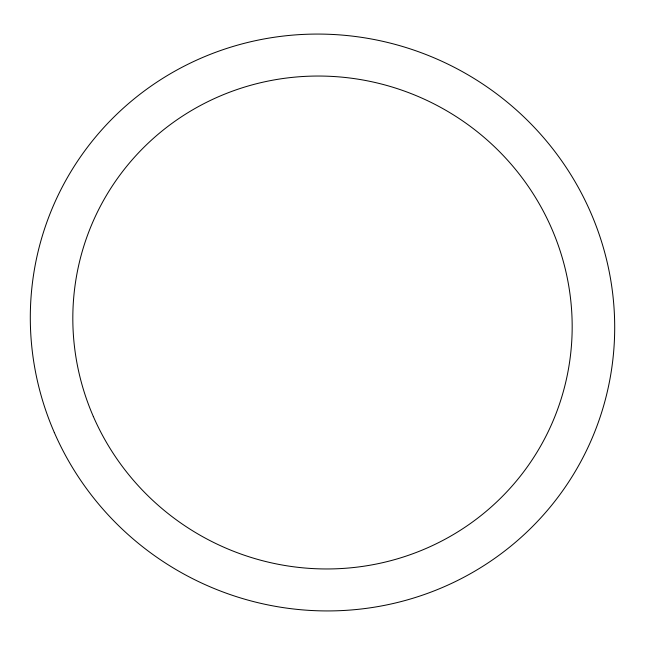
<?xml version="1.0" encoding="UTF-8"?>
<svg xmlns="http://www.w3.org/2000/svg" width="645" height="645" viewBox="0 0 645 645"><rect width="100%" height="100%" fill="white"/><g stroke="black" fill="none" stroke-linecap="round" stroke-linejoin="round"><path stroke-width="0.97" d="M54.301 432.464A293.402 287.202 26.3 0 0 557.03 498.44A293.402 287.202 26.3 0 0 356.169 36.596A293.402 287.202 26.3 0 0 54.301 432.464M93.323 416.46A250.712 245.414 26.3 0 0 522.901 472.841A250.712 245.414 26.3 0 0 351.275 78.198A250.712 245.414 26.3 0 0 93.323 416.46"/></g></svg>
